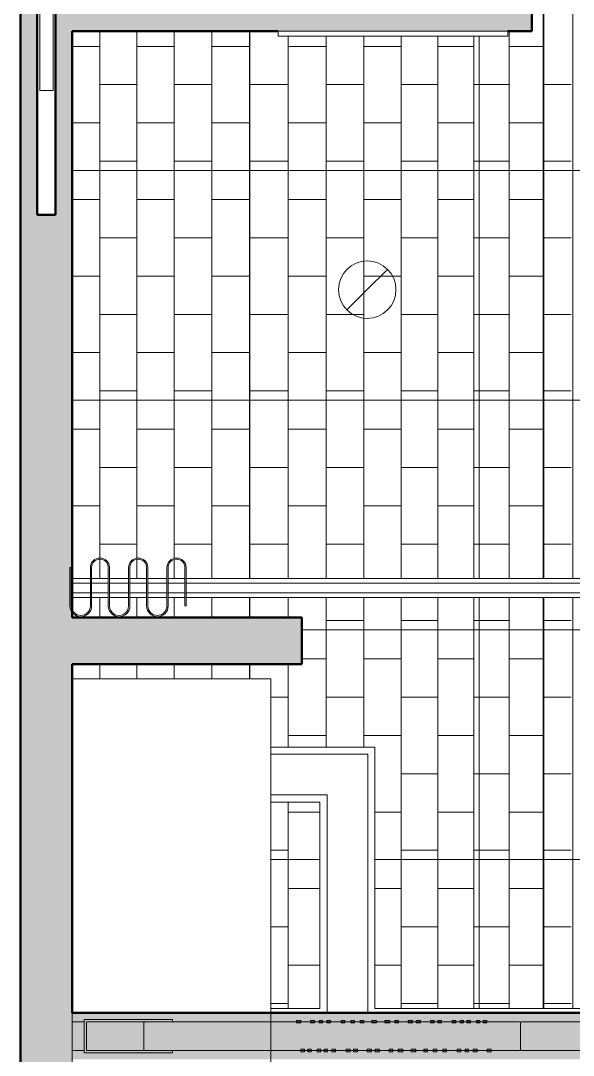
# Model space of a CAD drawing. Header units: inches. Extents: x -956 to 966, y -1111 to 895.
# Drawn here: x -340.5 to -282.8, y 328.2 to 436.3 of the extents above; entities that cross this region are included whole.
import ezdxf

# ---------------------------------------------------------------- set-up
doc = ezdxf.new("R2010")
doc.units = ezdxf.units.IN
doc.header["$MEASUREMENT"] = 0
for name, color, linetype, lineweight in [('A-CLNG', 13, 'Continuous', 13), ('A-CLNG-PATT', 13, 'Continuous', 13), ('A-DOOR', 31, 'Continuous', 13), ('A-DOOR-FRAM', 31, 'Continuous', 20), ('A-GENM', 13, 'Continuous', 13), ('A-WALL-PATT', 111, 'Continuous', 13), ('E-LITE-EQPM', 33, 'Continuous', 9), ('I-WALL', 2, 'Continuous', 13), ('Q-SPCQ', 91, 'Continuous', 13)]:
    doc.layers.add(name, color=color, linetype=linetype, lineweight=lineweight)

# ---------------------------------------------------------------- blocks, each defined once
blk = doc.blocks.new('Single-Pocket - 40_ x 96_-4679922-7TH FLOOR TELECOM OVERHEAD ROUTING PLAN')
at = {"layer": 'A-DOOR', "color": 53, "lineweight": 20}
for p, q in [((-48, -0.69), (-48, 0.69)), ((-48, 0.69), (-8, 0.69)), ((-8, 0.69), (-8, -0.69)), ((-8, -0.69), (-48, -0.69))]:
    blk.add_line(p, q, dxfattribs=at)
at = {"layer": 'A-DOOR-FRAM', "color": 53}
for p, q in [((-20, 2.69), (-20, 0.96)), ((-19.25, 2.69), (-20, 2.69)), ((-19.25, 0.96), (-19.25, 2.69)), ((20.75, 2.69), (20, 2.69)), ((20, 2.69), (20, -2.69)), ((20.75, -2.69), (20.75, 2.69)), ((-20, 0.96), (-19.25, 0.96)), ((-20.04, -0.96), (-20.04, -2.69)), ((-19.25, -0.96), (-20.04, -0.96)), ((-19.25, -2.69), (-19.25, -0.96)), ((-20.04, -2.69), (-19.25, -2.69)), ((20, -2.69), (20.75, -2.69))]:
    blk.add_line(p, q, dxfattribs=at)
blk = doc.blocks.new('FP_1_52-7TH FLOOR TELECOM OVERHEAD ROUTING PLAN')
at = {"layer": 'A-CLNG-PATT', "color": 50}
for p, q in [((-285.89, 378.02), (-285.89, 443.02)), ((-332.21, 380.1), (-332.21, 435.19)), ((-328.36, 380.1), (-328.36, 435.19)), ((-324.45, 380.1), (-324.45, 435.19)), ((-320.5, 378.02), (-320.5, 435.19)), ((-316.53, 378.02), (-316.53, 435.19)), ((-312.55, 378.02), (-312.55, 434.69)), ((-308.58, 378.02), (-308.58, 434.69)), ((-304.64, 411.15), (-304.64, 434.69)), ((-300.74, 378.02), (-300.74, 434.69)), ((-296.9, 378.02), (-296.9, 434.69)), ((-293.13, 378.02), (-293.13, 434.69)), ((-289.46, 378.02), (-289.46, 435.19)), ((-335.1, 433.61), (-332.21, 433.61)), ((-328.36, 433.61), (-324.45, 433.61)), ((-320.5, 433.61), (-316.53, 433.61)), ((-312.55, 433.61), (-308.58, 433.61)), ((-304.64, 433.61), (-300.74, 433.61)), ((-296.9, 433.61), (-293.13, 433.61)), ((-289.46, 433.61), (-285.89, 433.61)), ((-332.21, 429.61), (-328.36, 429.61)), ((-324.45, 429.61), (-320.5, 429.61)), ((-316.53, 429.61), (-312.55, 429.61)), ((-308.58, 429.61), (-304.64, 429.61)), ((-300.74, 429.61), (-296.9, 429.61)), ((-293.13, 429.61), (-289.46, 429.61)), ((-285.89, 429.61), (-285.82, 429.61)), ((-285.82, 429.61), (-282.97, 429.61)), ((-335.1, 425.61), (-332.21, 425.61)), ((-328.36, 425.61), (-324.45, 425.61)), ((-320.5, 425.61), (-316.53, 425.61)), ((-312.55, 425.61), (-308.58, 425.61)), ((-304.64, 425.61), (-300.74, 425.61)), ((-296.9, 425.61), (-293.13, 425.61)), ((-289.46, 425.61), (-285.89, 425.61)), ((-332.21, 421.61), (-328.36, 421.61)), ((-324.45, 421.61), (-320.5, 421.61)), ((-316.53, 421.61), (-312.55, 421.61)), ((-308.58, 421.61), (-304.64, 421.61)), ((-300.74, 421.61), (-296.9, 421.61)), ((-293.13, 421.61), (-289.46, 421.61)), ((-285.89, 421.61), (-285.82, 421.61)), ((-285.82, 421.61), (-282.97, 421.61)), ((-335.1, 417.61), (-332.21, 417.61)), ((-328.36, 417.61), (-324.45, 417.61)), ((-320.5, 417.61), (-316.53, 417.61)), ((-312.55, 417.61), (-308.58, 417.61)), ((-304.6, 417.61), (-300.74, 417.61)), ((-296.9, 417.61), (-293.13, 417.61)), ((-289.46, 417.61), (-285.89, 417.61)), ((-332.21, 413.61), (-328.36, 413.61)), ((-324.45, 413.61), (-320.5, 413.61)), ((-316.53, 413.61), (-312.55, 413.61)), ((-308.58, 413.61), (-304.64, 413.61)), ((-300.74, 413.61), (-296.9, 413.61)), ((-293.13, 413.61), (-289.46, 413.61)), ((-285.89, 413.61), (-285.82, 413.61)), ((-285.82, 413.61), (-282.97, 413.61)), ((-335.1, 409.61), (-332.21, 409.61)), ((-328.36, 409.61), (-324.45, 409.61)), ((-320.5, 409.61), (-316.53, 409.61)), ((-312.55, 409.61), (-308.58, 409.61)), ((-301.65, 409.61), (-300.74, 409.61)), ((-296.9, 409.61), (-293.13, 409.61)), ((-289.46, 409.61), (-285.89, 409.61)), ((-332.21, 405.61), (-328.36, 405.61)), ((-324.45, 405.61), (-320.5, 405.61)), ((-316.53, 405.61), (-312.55, 405.61)), ((-308.58, 405.61), (-305.81, 405.61)), ((-300.74, 405.61), (-296.9, 405.61)), ((-293.13, 405.61), (-289.46, 405.61)), ((-285.89, 405.61), (-285.82, 405.61)), ((-285.82, 405.61), (-282.97, 405.61)), ((-304.64, 378.02), (-304.64, 405.24)), ((-335.1, 401.61), (-332.21, 401.61)), ((-328.36, 401.61), (-324.45, 401.61)), ((-320.5, 401.61), (-316.53, 401.61)), ((-312.55, 401.61), (-308.58, 401.61)), ((-304.64, 401.61), (-300.74, 401.61)), ((-296.9, 401.61), (-293.13, 401.61)), ((-289.46, 401.61), (-285.89, 401.61)), ((-332.21, 397.61), (-328.36, 397.61)), ((-324.45, 397.61), (-320.5, 397.61)), ((-316.53, 397.61), (-312.55, 397.61)), ((-308.58, 397.61), (-304.64, 397.61)), ((-300.74, 397.61), (-296.9, 397.61)), ((-293.13, 397.61), (-289.46, 397.61)), ((-285.89, 397.61), (-285.82, 397.61)), ((-285.82, 397.61), (-282.97, 397.61)), ((-335.1, 393.61), (-332.21, 393.61)), ((-328.36, 393.61), (-324.45, 393.61)), ((-320.5, 393.61), (-316.53, 393.61)), ((-312.55, 393.61), (-309.2, 393.61)), ((-309.19, 393.61), (-308.59, 393.61)), ((-304.64, 393.61), (-300.74, 393.61)), ((-296.9, 393.61), (-293.13, 393.61)), ((-289.46, 393.61), (-285.89, 393.61)), ((-332.21, 389.61), (-328.36, 389.61)), ((-324.45, 389.61), (-320.5, 389.61)), ((-316.53, 389.61), (-312.55, 389.61)), ((-308.58, 389.61), (-304.64, 389.61)), ((-300.74, 389.61), (-296.9, 389.61)), ((-293.13, 389.61), (-289.46, 389.61)), ((-285.89, 389.61), (-285.82, 389.61)), ((-285.82, 389.61), (-282.97, 389.61)), ((-335.1, 385.61), (-332.21, 385.61)), ((-328.36, 385.61), (-324.45, 385.61)), ((-320.5, 385.61), (-316.53, 385.61)), ((-312.55, 385.61), (-308.58, 385.61)), ((-304.64, 385.61), (-300.74, 385.61)), ((-296.9, 385.61), (-293.13, 385.61)), ((-289.46, 385.61), (-285.89, 385.61)), ((-332.21, 381.61), (-328.36, 381.61)), ((-324.45, 381.61), (-320.5, 381.61)), ((-316.53, 381.61), (-312.55, 381.61)), ((-308.58, 381.61), (-304.64, 381.61)), ((-300.74, 381.61), (-296.9, 381.61)), ((-293.13, 381.61), (-289.46, 381.61)), ((-285.89, 381.61), (-285.82, 381.61)), ((-285.82, 381.61), (-282.97, 381.61)), ((-332.21, 378.02), (-332.21, 379.98)), ((-328.36, 378.02), (-328.36, 379.98)), ((-324.45, 378.02), (-324.45, 379.98)), ((-332.21, 373.94), (-332.21, 376.02)), ((-328.36, 373.94), (-328.36, 376.02)), ((-324.45, 373.94), (-324.45, 376.02)), ((-320.5, 373.94), (-320.5, 376.02)), ((-316.53, 373.94), (-316.53, 376.02)), ((-312.55, 373.94), (-312.55, 376.02)), ((-308.58, 360.4), (-308.58, 376.02)), ((-304.64, 360.4), (-304.64, 376.02)), ((-300.74, 333.07), (-300.74, 376.02)), ((-296.9, 333.07), (-296.9, 376.02)), ((-293.13, 333.07), (-293.13, 376.02)), ((-289.46, 333.07), (-289.46, 376.02)), ((-285.89, 333.07), (-285.89, 376.02)), ((-308.58, 373.61), (-304.64, 373.61)), ((-300.74, 373.61), (-296.9, 373.61)), ((-293.13, 373.61), (-289.46, 373.61)), ((-285.89, 373.61), (-285.82, 373.61)), ((-285.82, 373.61), (-282.97, 373.61)), ((-332.21, 367.52), (-332.21, 369.07)), ((-328.36, 367.52), (-328.36, 369.07)), ((-324.45, 367.52), (-324.45, 369.07)), ((-320.5, 367.52), (-320.5, 369.07)), ((-316.53, 367.52), (-316.53, 369.07)), ((-312.55, 360.4), (-312.55, 369.07)), ((-311.1, 369.61), (-308.58, 369.61)), ((-304.64, 369.61), (-300.74, 369.61)), ((-296.9, 369.61), (-293.13, 369.61)), ((-289.46, 369.61), (-285.89, 369.61)), ((-314.35, 365.61), (-312.55, 365.61)), ((-308.58, 365.61), (-304.64, 365.61)), ((-300.74, 365.61), (-296.9, 365.61)), ((-293.13, 365.61), (-289.46, 365.61)), ((-285.89, 365.61), (-285.82, 365.61)), ((-285.82, 365.61), (-282.97, 365.61)), ((-312.55, 361.61), (-308.58, 361.61)), ((-304.64, 361.61), (-300.74, 361.61)), ((-296.9, 361.61), (-293.13, 361.61)), ((-289.46, 361.61), (-285.89, 361.61)), ((-300.74, 357.61), (-296.9, 357.61)), ((-293.13, 357.61), (-289.46, 357.61)), ((-285.89, 357.61), (-285.82, 357.61)), ((-285.82, 357.61), (-282.97, 357.61)), ((-312.55, 333.07), (-312.55, 354.65)), ((-312.55, 353.61), (-309.23, 353.61)), ((-303.48, 353.61), (-300.74, 353.61)), ((-296.9, 353.61), (-293.13, 353.61)), ((-289.46, 353.61), (-285.89, 353.61)), ((-314.35, 349.61), (-312.55, 349.61)), ((-300.74, 349.61), (-296.9, 349.61)), ((-293.13, 349.61), (-289.46, 349.61)), ((-285.89, 349.61), (-285.82, 349.61)), ((-285.82, 349.61), (-282.97, 349.61)), ((-312.55, 345.61), (-309.23, 345.61)), ((-303.48, 345.61), (-300.74, 345.61)), ((-296.9, 345.61), (-293.13, 345.61)), ((-289.46, 345.61), (-285.89, 345.61)), ((-314.35, 341.61), (-312.55, 341.61)), ((-300.74, 341.61), (-296.9, 341.61)), ((-293.13, 341.61), (-289.46, 341.61)), ((-285.89, 341.61), (-285.82, 341.61)), ((-285.82, 341.61), (-282.97, 341.61)), ((-312.55, 337.61), (-309.23, 337.61)), ((-303.48, 337.61), (-300.74, 337.61)), ((-296.9, 337.61), (-293.13, 337.61)), ((-289.46, 337.61), (-285.89, 337.61)), ((-314.35, 333.61), (-312.55, 333.61)), ((-300.74, 333.61), (-296.9, 333.61)), ((-293.13, 333.61), (-289.46, 333.61)), ((-285.89, 333.61), (-285.82, 333.61)), ((-285.82, 333.61), (-282.97, 333.61))]:
    blk.add_line(p, q, dxfattribs=at)
at = {"layer": 'A-CLNG-PATT', "color": 253}
for p, q in [((-304.64, 405.24), (-304.64, 411.15)), ((-304.64, 409.61), (-301.65, 409.61)), ((-305.81, 405.61), (-304.64, 405.61))]:
    blk.add_line(p, q, dxfattribs=at)
blk = doc.blocks.new('7th Floor Vault2 - 7th Floor Vault-3164437-7TH FLOOR TELECOM OVERHEAD ROUTING PLAN')
at = {"layer": 'A-CLNG', "color": 10, "lineweight": 9}
for p, q in [((-285.82, 443.02), (-285.82, 378.02)), ((-285.82, 443.02), (-285.82, 378.02)), ((-282.82, 443.02), (-282.82, 378.02)), ((-285.82, 376.02), (-285.82, 333.07)), ((-285.82, 376.02), (-285.82, 333.07)), ((-282.82, 376.02), (-282.82, 333.07))]:
    blk.add_line(p, q, dxfattribs=at)
at = {"layer": 'A-CLNG', "color": 9, "lineweight": 9}
blk.add_blockref('FP_1_52-7TH FLOOR TELECOM OVERHEAD ROUTING PLAN', (0, 0), dxfattribs=at)
blk = doc.blocks.new('Single Panel Right Angle _14_-20__ _4267-6096_ - 3_ _931_-4952213-7TH FLOOR TELECOM OVERHEAD ROUTING PLAN')
at = {"layer": 'A-GENM', "lineweight": 9}
for p, q in [((184.65, -37.33), (184.65, 13)), ((205.4, 13), (205.4, -37.33)), ((161.61, 1.62), (162.06, 1.62)), ((161.61, 1.37), (161.61, 1.62)), ((162.06, 1.37), (161.61, 1.37)), ((162.06, 1.62), (162.06, 1.37)), ((163.09, 1.62), (163.49, 1.62)), ((163.09, 1.37), (163.09, 1.62)), ((163.49, 1.37), (163.09, 1.37)), ((163.49, 1.62), (163.49, 1.37)), ((163.98, 1.62), (164.35, 1.62)), ((163.98, 1.37), (163.98, 1.62)), ((164.35, 1.37), (163.98, 1.37)), ((164.35, 1.62), (164.35, 1.37)), ((164.78, 1.62), (165.18, 1.62)), ((164.78, 1.37), (164.78, 1.62)), ((165.18, 1.37), (164.78, 1.37)), ((165.18, 1.62), (165.18, 1.37)), ((166.28, 1.62), (166.67, 1.62)), ((166.28, 1.37), (166.28, 1.62)), ((166.67, 1.37), (166.28, 1.37)), ((166.67, 1.62), (166.67, 1.37)), ((167.3, 1.62), (167.67, 1.62)), ((167.3, 1.37), (167.3, 1.62)), ((167.67, 1.37), (167.3, 1.37)), ((167.67, 1.62), (167.67, 1.37)), ((168.26, 1.62), (168.65, 1.62)), ((168.26, 1.37), (168.26, 1.62)), ((168.65, 1.37), (168.26, 1.37)), ((168.65, 1.62), (168.65, 1.37)), ((169.49, 1.62), (169.98, 1.62)), ((169.49, 1.37), (169.49, 1.62)), ((169.98, 1.37), (169.49, 1.37)), ((169.98, 1.62), (169.98, 1.37)), ((170.85, 1.62), (171.35, 1.62)), ((170.85, 1.37), (170.85, 1.62)), ((171.35, 1.37), (170.85, 1.37)), ((171.35, 1.62), (171.35, 1.37)), ((171.88, 1.62), (172.27, 1.62)), ((171.88, 1.37), (171.88, 1.62)), ((172.27, 1.37), (171.88, 1.37)), ((172.27, 1.62), (172.27, 1.37)), ((173.29, 1.62), (173.74, 1.62)), ((173.29, 1.37), (173.29, 1.62)), ((173.74, 1.37), (173.29, 1.37)), ((173.74, 1.62), (173.74, 1.37)), ((174.12, 1.62), (174.57, 1.62)), ((174.12, 1.37), (174.12, 1.62)), ((174.57, 1.37), (174.12, 1.37)), ((174.57, 1.62), (174.57, 1.37)), ((175.6, 1.62), (176, 1.62)), ((175.6, 1.37), (175.6, 1.62)), ((176, 1.37), (175.6, 1.37)), ((176, 1.62), (176, 1.37)), ((176.37, 1.62), (176.76, 1.62)), ((176.37, 1.37), (176.37, 1.62)), ((176.76, 1.37), (176.37, 1.37)), ((176.76, 1.62), (176.76, 1.37)), ((177.87, 1.62), (178.26, 1.62)), ((177.87, 1.37), (177.87, 1.62)), ((178.26, 1.37), (177.87, 1.37)), ((178.26, 1.62), (178.26, 1.37)), ((178.73, 1.62), (179.06, 1.62)), ((178.73, 1.37), (178.73, 1.62)), ((179.06, 1.37), (178.73, 1.37)), ((179.06, 1.62), (179.06, 1.37)), ((179.4, 1.62), (179.81, 1.62)), ((179.4, 1.37), (179.4, 1.62)), ((179.81, 1.37), (179.4, 1.37)), ((179.81, 1.62), (179.81, 1.37)), ((180.41, 1.62), (180.78, 1.62)), ((180.41, 1.37), (180.41, 1.62)), ((180.78, 1.37), (180.41, 1.37)), ((180.78, 1.62), (180.78, 1.37)), ((181.12, 1.62), (181.49, 1.62)), ((181.12, 1.37), (181.12, 1.62)), ((181.49, 1.37), (181.12, 1.37)), ((181.49, 1.62), (181.49, 1.37)), ((162.08, -1.63), (162.08, -1.38)), ((162.08, -1.38), (162.46, -1.38)), ((162.46, -1.63), (162.08, -1.63)), ((162.46, -1.38), (162.46, -1.63)), ((162.8, -1.63), (162.8, -1.38)), ((162.8, -1.38), (163.17, -1.38)), ((163.17, -1.63), (162.8, -1.63)), ((163.17, -1.38), (163.17, -1.63)), ((163.77, -1.63), (163.77, -1.38)), ((163.77, -1.38), (164.18, -1.38)), ((164.18, -1.63), (163.77, -1.63)), ((164.18, -1.38), (164.18, -1.63)), ((164.52, -1.63), (164.52, -1.38)), ((164.52, -1.38), (164.85, -1.38)), ((164.85, -1.63), (164.52, -1.63)), ((164.85, -1.38), (164.85, -1.63)), ((165.32, -1.63), (165.32, -1.38)), ((165.32, -1.38), (165.71, -1.38)), ((165.71, -1.63), (165.32, -1.63)), ((165.71, -1.38), (165.71, -1.63)), ((166.81, -1.63), (166.81, -1.38)), ((166.81, -1.38), (167.21, -1.38)), ((167.21, -1.63), (166.81, -1.63)), ((167.21, -1.38), (167.21, -1.63)), ((167.58, -1.63), (167.58, -1.38)), ((167.58, -1.38), (167.98, -1.38)), ((167.98, -1.63), (167.58, -1.63)), ((167.98, -1.38), (167.98, -1.63)), ((169.01, -1.63), (169.01, -1.38)), ((169.01, -1.38), (169.46, -1.38)), ((169.46, -1.63), (169.01, -1.63)), ((169.46, -1.38), (169.46, -1.63)), ((169.84, -1.63), (169.84, -1.38)), ((169.84, -1.38), (170.28, -1.38)), ((170.28, -1.63), (169.84, -1.63)), ((170.28, -1.38), (170.28, -1.63)), ((171.31, -1.63), (171.31, -1.38)), ((171.31, -1.38), (171.69, -1.38)), ((171.69, -1.63), (171.31, -1.63)), ((171.69, -1.38), (171.69, -1.63)), ((172.22, -1.63), (172.22, -1.38)), ((172.22, -1.38), (172.72, -1.38)), ((172.72, -1.63), (172.22, -1.63)), ((172.72, -1.38), (172.72, -1.63)), ((173.59, -1.63), (173.59, -1.38)), ((173.59, -1.38), (174.09, -1.38)), ((174.09, -1.63), (173.59, -1.63)), ((174.09, -1.38), (174.09, -1.63)), ((174.93, -1.63), (174.93, -1.38)), ((174.93, -1.38), (175.32, -1.38)), ((175.32, -1.63), (174.93, -1.63)), ((175.32, -1.38), (175.32, -1.63)), ((175.9, -1.63), (175.9, -1.38)), ((175.9, -1.38), (176.28, -1.38)), ((176.28, -1.63), (175.9, -1.63)), ((176.28, -1.38), (176.28, -1.63)), ((176.9, -1.63), (176.9, -1.38)), ((176.9, -1.38), (177.3, -1.38)), ((177.3, -1.63), (176.9, -1.63)), ((177.3, -1.38), (177.3, -1.63)), ((178.4, -1.63), (178.4, -1.38)), ((178.4, -1.38), (178.8, -1.38)), ((178.8, -1.63), (178.4, -1.63)), ((178.8, -1.38), (178.8, -1.63)), ((179.23, -1.63), (179.23, -1.38)), ((179.23, -1.38), (179.6, -1.38)), ((179.6, -1.63), (179.23, -1.63)), ((179.6, -1.38), (179.6, -1.63)), ((180.09, -1.63), (180.09, -1.38)), ((180.09, -1.38), (180.49, -1.38)), ((180.49, -1.63), (180.09, -1.63)), ((180.49, -1.38), (180.49, -1.63)), ((181.51, -1.63), (181.51, -1.38)), ((181.51, -1.38), (181.97, -1.38)), ((181.97, -1.63), (181.51, -1.63)), ((181.97, -1.38), (181.97, -1.63)), ((205.4, -37.33), (184.65, -37.33))]:
    blk.add_line(p, q, dxfattribs=at)
at = {"layer": 'A-GENM', "color": 53, "lineweight": 20}
for p, q in [((119.33, 1.5), (158.47, 1.5)), ((158.57, -1.41), (158.57, 1.41)), ((158.57, 1.41), (158.57, -1.41)), ((158.66, 1.5), (197.8, 1.5)), ((194.9, 1.5), (194.9, 1.75)), ((194.9, 1.75), (204.15, 1.75)), ((203.9, 1.5), (194.9, 1.5)), ((197.9, 1.41), (197.9, -1.41)), ((203.9, -1.5), (203.9, 1.5)), ((204.15, 1.75), (204.15, -1.75)), ((204.15, 1.5), (205.4, 1.5)), ((204.15, -1.5), (204.15, 1.5)), ((205.4, 1.5), (205.4, -1.5)), ((158.47, -1.5), (119.33, -1.5)), ((197.8, -1.5), (158.66, -1.5)), ((194.9, -1.5), (203.9, -1.5)), ((194.9, -1.75), (194.9, -1.5)), ((204.15, -1.75), (194.9, -1.75)), ((205.4, -1.5), (204.15, -1.5))]:
    blk.add_line(p, q, dxfattribs=at)
at = {"layer": 'A-GENM', "color": 9, "lineweight": 9}
for p, q in [((173.77, -2.88), (0, -2.88)), ((173.77, -30.2), (173.77, -2.88)), ((174.52, -29.45), (174.52, -2.44)), ((178.77, -2.44), (178.77, -25.2)), ((184.65, -2.88), (179.52, -2.88)), ((179.52, -2.88), (179.52, -24.45)), ((179.52, -24.45), (184.65, -24.45)), ((178.77, -25.2), (184.65, -25.2)), ((184.65, -30.2), (173.77, -30.2)), ((184.65, -29.45), (174.52, -29.45))]:
    blk.add_line(p, q, dxfattribs=at)
at = {"layer": 'A-GENM', "color": 53, "lineweight": 20}
for centre, start, end in [((158.47, 1.41), 360, 90), ((158.66, 1.41), 90, 180), ((197.8, 1.41), 360, 90), ((158.47, -1.41), 270, 0), ((158.66, -1.41), 180, 270), ((197.8, -1.41), 270, 0)]:
    blk.add_arc(centre, 0.0919, start, end, dxfattribs=at)
blk = doc.blocks.new('Mirror with Frame - 24_x96_-3509949-7TH FLOOR TELECOM OVERHEAD ROUTING PLAN')
at = {"layer": 'Q-SPCQ', "color": 9, "lineweight": 9}
for p, q in [((-11.04, 2.94), (-11.04, 2.44)), ((12.96, 2.44), (12.96, 2.94))]:
    blk.add_line(p, q, dxfattribs=at)
at = {"layer": 'Q-SPCQ', "lineweight": 9}
for p, q in [((12.96, 2.94), (-11.04, 2.94)), ((-11.04, 2.44), (-11.04, 2.94)), ((-11.04, 2.44), (12.96, 2.44)), ((12.96, 2.44), (12.96, 2.94))]:
    blk.add_line(p, q, dxfattribs=at)
blk = doc.blocks.new('Cubicle_Curtain_with_bend_14534 - CUBICLETRACK-4954441-7TH FLOOR TELECOM OVERHEAD ROUTING PLAN')
at = {"layer": 'A-GENM', "color": 53, "lineweight": 20}
for p, q in [((-11.93, -2.13), (-11.93, 1.87)), ((-11.93, 1.87), (-11.8, 1.87)), ((-11.8, 1.87), (-11.8, -2.13)), ((-10.05, -2.13), (-10.05, 1.87)), ((-9.93, 1.87), (-9.93, -2.13)), ((-7.93, -2.13), (-7.93, 1.87)), ((-7.8, 1.87), (-7.8, -2.13)), ((-6.05, -2.13), (-6.05, 1.87)), ((-5.93, 1.87), (-5.93, -2.13)), ((-3.93, -2.13), (-3.93, 1.87)), ((-3.8, 1.87), (-3.8, -2.13)), ((-2.05, -2.13), (-2.05, 1.87)), ((-1.93, 1.87), (-1.93, -2.13)), ((0.07, -2.13), (0.07, 1.87)), ((0.2, 1.87), (0.2, -2.13)), ((0.2, -2.13), (0.07, -2.13))]:
    blk.add_line(p, q, dxfattribs=at)
at = {"layer": 'A-GENM', "color": 9, "lineweight": 9}
for p, q in [((-11.93, 1), (-70, 1)), ((-70, 0.5), (-11.93, 0.5)), ((-10.05, 1), (-11.8, 1)), ((-11.8, 0.5), (-10.05, 0.5)), ((-7.93, 1), (-9.93, 1)), ((-9.93, 0.5), (-7.93, 0.5)), ((-6.05, 1), (-7.8, 1)), ((-7.8, 0.5), (-6.05, 0.5)), ((-3.93, 1), (-5.93, 1)), ((-5.93, 0.5), (-3.93, 0.5)), ((-2.05, 1), (-3.8, 1)), ((-3.8, 0.5), (-2.05, 0.5)), ((-0.03, 1), (-1.93, 1)), ((-1.93, 0.5), (-0.03, 0.5)), ((-11.93, -0.5), (-70, -0.5)), ((-70, -1), (-11.93, -1)), ((-10.05, -0.5), (-11.8, -0.5)), ((-11.8, -1), (-10.05, -1)), ((-7.93, -0.5), (-9.93, -0.5)), ((-9.93, -1), (-7.93, -1)), ((-6.05, -0.5), (-7.8, -0.5)), ((-7.8, -1), (-6.05, -1)), ((-3.93, -0.5), (-5.93, -0.5)), ((-5.93, -1), (-3.93, -1)), ((-2.05, -0.5), (-3.8, -0.5)), ((-3.8, -1), (-2.05, -1)), ((-0.03, -0.5), (-1.93, -0.5)), ((-1.93, -1), (-0.03, -1)), ((-83, -12), (-83, -55)), ((-82.5, -55), (-82.5, -12)), ((-81.5, -12), (-81.5, -55)), ((-81, -55), (-81, -12)), ((-34, -66), (-70, -66)), ((-34, -66.5), (-70, -66.5)), ((-34, -66.5), (-34, -66)), ((-34, -67.5), (-34, -66.5)), ((-34, -67.5), (-70, -67.5)), ((-34, -68), (-70, -68)), ((-34, -68), (-34, -67.5))]:
    blk.add_line(p, q, dxfattribs=at)
at = {"layer": 'A-GENM', "color": 53, "lineweight": 20}
for centre, radius, start, end in [((-8.93, 1.87), 1.13, 0, 180), ((-8.93, 1.87), 1, 0, 180), ((-4.93, 1.87), 1.13, 0, 180), ((-4.93, 1.87), 1, 360, 180), ((-0.93, 1.87), 1.13, 0, 180), ((-0.93, 1.87), 1, 0, 180), ((-10.93, -2.13), 1, 180, 0), ((-10.93, -2.13), 0.875, 180, 360), ((-6.93, -2.13), 1, 180, 0), ((-6.93, -2.13), 0.875, 180, 360), ((-2.93, -2.13), 1, 180, 0), ((-2.93, -2.13), 0.875, 180, 360)]:
    blk.add_arc(centre, radius, start, end, dxfattribs=at)
at = {"layer": 'A-GENM', "color": 9, "lineweight": 9}
for centre, radius, start, end in [((-70, -12), 12.5, 90, 180), ((-70, -12), 13, 90, 136.6708), ((-70, -12), 11.5, 90, 180), ((-70, -12), 11, 90, 180), ((-70, -12), 13, 138.9338, 180), ((-70, -55), 13, 180, 270), ((-70, -55), 12.5, 180, 270), ((-70, -55), 11.5, 180, 270), ((-70, -55), 11, 180, 270)]:
    blk.add_arc(centre, radius, start, end, dxfattribs=at)
blk = doc.blocks.new('Lighting - Recessed Can - 6_ Incandescent - 120V-4993299-7TH FLOOR TELECOM OVERHEAD ROUTING PLAN')
at = {"layer": 'E-LITE-EQPM', "color": 9}
for q in [(2.12, 2.12), (-2.12, -2.12)]:
    blk.add_line((0, 0), q, dxfattribs=at)
for start, end in [(360, 180), (180, 360)]:
    blk.add_arc((0, 0), 3, start, end, dxfattribs=at)

msp = doc.modelspace()

# ---------------------------------------------------------------- hatches: boundary and pattern name
at = {"layer": 'A-CLNG-PATT'}
h = msp.add_hatch(dxfattribs=at)
h.set_pattern_fill('FP1_19', color=253, style=0, pattern_type=2)
h.set_pattern_definition([(0, (19.4, 708.63), (0, -24), []), (270, (19.4, 708.63), (-24, -1e-15), [])])
h.paths.add_polyline_path([(-314.35, 333.07), (-309.23, 333.07), (-309.23, 354.65), (-314.35, 354.65), (-314.35, 338.19)], flags=0)
h.paths.add_polyline_path([(-279.49, 333.07), (-129.71, 333.07), (-129.71, 532.01), (-335.1, 532.01), (-335.1, 440.07), (-287.1, 440.07), (-287.1, 435.19), (-289.6, 435.19), (-289.6, 434.69), (-313.6, 434.69), (-313.6, 435.19), (-335.1, 435.19), (-335.1, 378.02), (-333.2, 378.02), (-333.2, 379.15), (-333.01, 379.74), (-332.48, 380.1), (-331.9, 380.1), (-331.4, 379.74), (-331.2, 379.15), (-331.2, 378.02), (-329.2, 378.02), (-329.2, 379.15), (-329.01, 379.74), (-328.48, 380.1), (-327.9, 380.1), (-327.4, 379.74), (-327.2, 379.15), (-327.2, 378.02), (-325.2, 378.02), (-325.2, 379.15), (-325.01, 379.74), (-324.48, 380.1), (-323.9, 380.1), (-323.4, 379.74), (-323.2, 379.15), (-323.2, 378.02), (-265.13, 378.02), (-262.89, 378.27), (-260.73, 378.96), (-258.88, 379.99), (-257.35, 381.25), (-255.99, 382.91), (-254.97, 384.81), (-254.34, 386.92), (-254.13, 389.02), (-254.13, 432.02), (-254.37, 434.27), (-255.07, 436.43), (-256.12, 438.29), (-257.35, 439.8), (-259.02, 441.17), (-260.92, 442.19), (-262.99, 442.81), (-265.13, 443.02), (-301.13, 443.02), (-301.13, 445.02), (-265.13, 445.02), (-262.6, 444.77), (-260.16, 444.03), (-257.91, 442.83), (-255.94, 441.22), (-254.25, 439.11), (-253.06, 436.81), (-252.37, 434.46), (-252.13, 432.02), (-252.13, 389.02), (-252.38, 386.49), (-253.12, 384.05), (-254.32, 381.8), (-255.37, 380.52), (-246.69, 380.52), (-250.87, 373.29), (-250.7, 373.28), (-249.79, 373.11), (-249.63, 373.07), (-249.07, 372.86), (-231.42, 372.86), (-231.37, 372.9), (-230.99, 373.07), (-230.5, 373.2), (-229.77, 373.31), (-233.93, 380.52), (-224.69, 380.52), (-228.87, 373.29), (-228.7, 373.28), (-228.12, 373.2), (-227.63, 373.07), (-227.07, 372.86), (-204.42, 372.86), (-204.37, 372.9), (-203.99, 373.07), (-203.5, 373.2), (-202.77, 373.31), (-206.93, 380.52), (-197.69, 380.52), (-201.87, 373.29), (-201.7, 373.28), (-201.12, 373.2), (-200.63, 373.07), (-200.07, 372.86), (-180.42, 372.86), (-180.37, 372.9), (-179.99, 373.07), (-179.5, 373.2), (-178.77, 373.31), (-182.93, 380.52), (-173.69, 380.52), (-177.87, 373.29), (-177.7, 373.28), (-177.12, 373.2), (-176.63, 373.07), (-176.07, 372.86), (-166.25, 372.85), (-166.25, 372.4), (-175.93, 372.4), (-175.96, 372.22), (-176.02, 372.08), (-176.25, 371.88), (-176.64, 371.71), (-177.12, 371.59), (-177.7, 371.5), (-178.61, 371.49), (-179.04, 371.52), (-179.5, 371.59), (-180.17, 371.79), (-180.49, 371.98), (-180.61, 372.09), (-180.73, 372.4), (-199.93, 372.4), (-199.96, 372.22), (-200.02, 372.08), (-200.25, 371.88), (-200.64, 371.71), (-201.12, 371.59), (-201.7, 371.5), (-202.61, 371.49), (-203.04, 371.52), (-203.5, 371.59), (-204.17, 371.79), (-204.49, 371.98), (-204.61, 372.09), (-204.73, 372.4), (-226.93, 372.4), (-226.96, 372.22), (-227.02, 372.08), (-227.25, 371.88), (-227.64, 371.71), (-228.12, 371.59), (-228.7, 371.5), (-229.61, 371.49), (-230.04, 371.52), (-230.5, 371.59), (-231.17, 371.79), (-231.49, 371.98), (-231.61, 372.09), (-231.73, 372.4), (-248.93, 372.4), (-248.96, 372.22), (-249.02, 372.08), (-249.25, 371.88), (-249.79, 371.67), (-250.12, 371.59), (-250.7, 371.5), (-251.61, 371.49), (-252.04, 371.52), (-252.5, 371.59), (-253.17, 371.79), (-253.49, 371.98), (-253.61, 372.09), (-253.73, 372.4), (-262.25, 372.41), (-262.25, 372.86), (-253.42, 372.86), (-253.37, 372.9), (-252.99, 373.07), (-252.5, 373.2), (-251.77, 373.31), (-255.7, 380.12), (-255.94, 379.83), (-258.05, 378.14), (-260.35, 376.96), (-262.69, 376.26), (-265.13, 376.02), (-323.2, 376.02), (-323.2, 375.15), (-323.33, 375.15), (-323.33, 376.02), (-325.08, 376.02), (-325.08, 375.15), (-325.29, 374.49), (-325.9, 374.08), (-326.55, 374.08), (-327.11, 374.49), (-327.33, 375.15), (-327.33, 376.02), (-329.08, 376.02), (-329.08, 375.15), (-329.29, 374.49), (-329.9, 374.08), (-330.55, 374.08), (-331.11, 374.49), (-331.33, 375.15), (-331.33, 376.02), (-333.08, 376.02), (-333.08, 375.15), (-333.29, 374.49), (-333.9, 374.08), (-334.55, 374.08), (-335.1, 374.48), (-335.1, 373.94), (-311.1, 373.94), (-311.1, 369.07), (-335.1, 369.07), (-335.1, 367.52), (-314.35, 367.52), (-314.35, 360.4), (-303.48, 360.4), (-303.48, 333.07), (-294.34, 333.07)], flags=0)
h.paths.add_polyline_path([(-264.64, 372.73), (-264.64, 372.73), (-262.25, 372.73)], flags=0)
h.paths.add_polyline_path([(-329.9, 374.2), (-329.4, 374.56), (-329.2, 375.15), (-329.2, 376.02), (-331.2, 376.02), (-331.2, 375.15), (-331.01, 374.56), (-330.51, 374.2)], flags=0)
h.paths.add_polyline_path([(-334.51, 374.2), (-333.86, 374.23), (-333.4, 374.56), (-333.2, 375.15), (-333.2, 376.02), (-335.1, 376.02), (-335.1, 374.83), (-335.01, 374.56), (-334.55, 374.23)], flags=0)
h.paths.add_polyline_path([(-326.51, 374.2), (-325.86, 374.23), (-325.4, 374.56), (-325.2, 375.15), (-325.2, 376.02), (-327.2, 376.02), (-327.2, 375.15), (-327.01, 374.56), (-326.55, 374.23)], flags=0)
h.paths.add_polyline_path([(-325.08, 378.02), (-323.33, 378.02), (-323.33, 379.15), (-323.5, 379.66), (-323.93, 379.98), (-324.51, 379.95), (-324.91, 379.66), (-325.08, 379.15)], flags=0)
h.paths.add_polyline_path([(-327.5, 378.02), (-327.33, 378.02), (-327.33, 379.15), (-327.5, 379.66), (-327.93, 379.98), (-328.51, 379.95), (-328.91, 379.66), (-329.08, 379.15), (-329.08, 378.02), (-328.91, 378.02)], flags=0)
h.paths.add_polyline_path([(-331.5, 378.02), (-331.33, 378.02), (-331.33, 379.15), (-331.5, 379.66), (-331.93, 379.98), (-332.51, 379.95), (-332.91, 379.66), (-333.08, 379.15), (-333.08, 378.02), (-332.91, 378.02)], flags=0)
h.paths.add_polyline_path([(-280.69, 384.63), (-280.82, 384.63), (-280.82, 390.04), (-280.89, 389.8), (-281.05, 389.42), (-281.25, 389.18), (-281.46, 389.1), (-281.77, 389.14), (-281.88, 389.18), (-282.07, 389.42), (-282.27, 389.91), (-282.37, 390.29), (-282.46, 391.1), (-282.47, 391.78), (-282.45, 392.09), (-282.37, 392.66), (-282.16, 393.33), (-282.04, 393.58), (-281.87, 393.77), (-281.67, 393.85), (-281.44, 393.84), (-281.25, 393.77), (-281.05, 393.53), (-280.82, 392.91), (-280.82, 402.57), (-281.07, 402.59), (-281.21, 402.65), (-281.41, 402.89), (-281.58, 403.27), (-281.71, 403.76), (-281.79, 404.33), (-281.8, 405.25), (-281.77, 405.67), (-281.71, 406.13), (-281.5, 406.8), (-281.31, 407.12), (-281.2, 407.24), (-281, 407.32), (-280.82, 407.32), (-280.82, 414.57), (-281.07, 414.59), (-281.21, 414.65), (-281.41, 414.89), (-281.58, 415.27), (-281.71, 415.76), (-281.79, 416.33), (-281.8, 417.25), (-281.77, 417.67), (-281.71, 418.13), (-281.5, 418.8), (-281.31, 419.12), (-281.2, 419.24), (-281, 419.32), (-280.82, 419.32), (-280.82, 426.6), (-281.07, 426.63), (-281.21, 426.68), (-281.41, 426.92), (-281.58, 427.31), (-281.71, 427.79), (-281.79, 428.36), (-281.8, 429.28), (-281.77, 429.7), (-281.71, 430.16), (-281.5, 430.83), (-281.31, 431.15), (-281.2, 431.27), (-281, 431.35), (-280.82, 431.35), (-280.81, 432.63), (-280.37, 432.63), (-280.37, 430.98), (-280.22, 430.65), (-280.09, 430.16), (-279.98, 429.43), (-272.77, 433.59), (-272.77, 424.36), (-280, 428.53), (-280.01, 428.36), (-280.09, 427.79), (-280.22, 427.3), (-280.37, 426.92), (-280.37, 418.95), (-280.22, 418.62), (-280.09, 418.13), (-279.98, 417.4), (-272.77, 421.56), (-272.77, 412.32), (-280, 416.5), (-280.01, 416.33), (-280.09, 415.76), (-280.22, 415.26), (-280.37, 414.89), (-280.37, 406.95), (-280.22, 406.62), (-280.09, 406.13), (-279.98, 405.4), (-272.77, 409.56), (-272.77, 400.32), (-280, 404.5), (-280.01, 404.33), (-280.09, 403.76), (-280.22, 403.26), (-280.37, 402.89), (-280.37, 392.09), (-273.44, 396.09), (-273.44, 386.86), (-280.37, 390.86), (-280.38, 384.63), (-280.69, 384.63)], flags=0)
h.paths.add_polyline_path([(-160.63, 384.63), (-160.77, 384.63), (-160.77, 387.85), (-160.9, 388.15), (-161.03, 388.64), (-161.14, 389.37), (-168.35, 385.21), (-168.35, 394.45), (-161.12, 390.27), (-161.11, 390.44), (-161.01, 391.1), (-160.9, 391.51), (-160.77, 391.89), (-160.77, 411.85), (-160.9, 412.15), (-161.03, 412.64), (-161.14, 413.37), (-168.35, 409.21), (-168.35, 418.45), (-161.12, 414.27), (-161.11, 414.44), (-161.03, 415.02), (-160.9, 415.51), (-160.77, 415.89), (-160.77, 435.85), (-160.9, 436.15), (-161.03, 436.64), (-161.14, 437.37), (-168.35, 433.21), (-168.35, 442.45), (-161.12, 438.27), (-161.11, 438.44), (-161.03, 439.02), (-160.9, 439.51), (-160.77, 439.89), (-160.77, 459.85), (-160.97, 460.41), (-161.03, 460.64), (-161.14, 461.37), (-168.35, 457.21), (-168.35, 466.45), (-161.12, 462.27), (-161.11, 462.44), (-161.03, 463.02), (-160.9, 463.51), (-160.77, 463.89), (-160.76, 480.63), (-160.31, 480.63), (-160.31, 464.2), (-160.05, 464.18), (-159.91, 464.12), (-159.71, 463.89), (-159.54, 463.5), (-159.42, 463.02), (-159.34, 462.44), (-159.32, 461.53), (-159.35, 461.1), (-159.48, 460.41), (-159.62, 459.97), (-159.81, 459.65), (-159.92, 459.53), (-160.12, 459.45), (-160.31, 459.45), (-160.31, 440.2), (-160.05, 440.18), (-159.91, 440.12), (-159.71, 439.89), (-159.54, 439.5), (-159.42, 439.02), (-159.34, 438.44), (-159.32, 437.53), (-159.35, 437.1), (-159.42, 436.64), (-159.62, 435.97), (-159.81, 435.65), (-159.92, 435.53), (-160.12, 435.45), (-160.31, 435.45), (-160.31, 416.2), (-160.05, 416.18), (-159.91, 416.12), (-159.71, 415.89), (-159.54, 415.5), (-159.42, 415.02), (-159.34, 414.44), (-159.32, 413.53), (-159.35, 413.1), (-159.42, 412.64), (-159.62, 411.97), (-159.81, 411.65), (-159.92, 411.53), (-160.12, 411.45), (-160.31, 411.45), (-160.31, 392.2), (-160.05, 392.18), (-159.91, 392.12), (-159.71, 391.89), (-159.55, 391.51), (-159.42, 391.02), (-159.34, 390.44), (-159.32, 389.53), (-159.35, 389.1), (-159.42, 388.64), (-159.62, 387.97), (-159.81, 387.65), (-159.92, 387.53), (-160.12, 387.45), (-160.31, 387.45), (-160.35, 384.63), (-160.63, 384.63)], flags=0)
h.paths.add_polyline_path([(-304.28, 405.19), (-305.06, 405.3), (-305.78, 405.6), (-306.41, 406.07), (-306.88, 406.69), (-307.18, 407.42), (-307.28, 408.19), (-307.18, 408.97), (-306.88, 409.69), (-306.41, 410.31), (-305.78, 410.79), (-305.06, 411.09), (-304.28, 411.19), (-303.51, 411.09), (-302.78, 410.79), (-302.16, 410.31), (-301.69, 409.69), (-301.39, 408.97), (-301.28, 408.19), (-301.39, 407.42), (-301.69, 406.69), (-302.16, 406.07), (-302.78, 405.6), (-303.51, 405.3)], flags=0)
h.paths.add_polyline_path([(-257.22, 484.37), (-253.04, 491.61), (-253.22, 491.61), (-253.79, 491.69), (-254.28, 491.82), (-254.66, 491.99), (-254.9, 492.19), (-254.98, 492.36), (-262.25, 492.37), (-262.25, 492.82), (-254.89, 492.82), (-254.66, 493.01), (-254.27, 493.18), (-253.79, 493.31), (-253.22, 493.39), (-252.3, 493.4), (-251.87, 493.37), (-251.41, 493.31), (-250.75, 493.1), (-250.54, 493.01), (-250.31, 492.82), (-230.89, 492.82), (-230.66, 493.01), (-230.27, 493.18), (-229.79, 493.31), (-229.22, 493.39), (-228.3, 493.4), (-227.87, 493.37), (-227.41, 493.31), (-226.75, 493.1), (-226.54, 493.01), (-226.31, 492.82), (-203.89, 492.82), (-203.66, 493.01), (-203.27, 493.18), (-202.79, 493.31), (-202.22, 493.39), (-201.3, 493.4), (-200.87, 493.37), (-200.41, 493.31), (-199.75, 493.1), (-199.54, 493.01), (-199.31, 492.82), (-181.89, 492.82), (-181.66, 493.01), (-181.27, 493.18), (-180.79, 493.31), (-180.22, 493.39), (-179.3, 493.4), (-178.87, 493.37), (-178.41, 493.31), (-177.75, 493.1), (-177.54, 493.01), (-177.31, 492.82), (-166.25, 492.81), (-166.25, 492.36), (-177.24, 492.36), (-177.31, 492.19), (-177.54, 491.99), (-177.92, 491.82), (-178.41, 491.69), (-179.15, 491.59), (-174.98, 484.37), (-184.22, 484.37), (-180.04, 491.61), (-180.22, 491.61), (-180.79, 491.69), (-181.28, 491.82), (-181.66, 491.99), (-181.9, 492.19), (-181.98, 492.36), (-199.24, 492.36), (-199.31, 492.19), (-199.54, 491.99), (-199.92, 491.82), (-200.41, 491.69), (-201.15, 491.59), (-196.98, 484.37), (-206.22, 484.37), (-202.04, 491.61), (-202.22, 491.61), (-202.79, 491.69), (-203.28, 491.82), (-203.66, 491.99), (-203.9, 492.19), (-203.98, 492.36), (-226.24, 492.36), (-226.31, 492.19), (-226.54, 491.99), (-226.92, 491.82), (-227.41, 491.69), (-228.15, 491.59), (-223.98, 484.37), (-233.22, 484.37), (-229.04, 491.61), (-229.22, 491.61), (-229.79, 491.69), (-230.28, 491.82), (-230.66, 491.99), (-230.9, 492.19), (-230.98, 492.36), (-250.24, 492.36), (-250.31, 492.19), (-250.54, 491.99), (-250.92, 491.82), (-251.41, 491.69), (-252.15, 491.59), (-247.98, 484.37)], flags=0)
at = {"layer": 'A-WALL-PATT'}
h = msp.add_hatch(color=253, dxfattribs=at)
h.paths.add_polyline_path([(-340.48, 46.88), (-335.1, 46.88), (-335.1, 52.88), (-340.48, 52.88)], flags=0)
h.paths.add_polyline_path([(-340.48, 92.88), (-338.75, 92.88), (-338.75, 133.88), (-336.83, 133.88), (-336.83, 92.88), (-335.1, 92.88), (-335.1, 166.19), (-340.48, 166.19), (-340.48, 94.06)], flags=0)
h.paths.add_polyline_path([(-340.48, 206.19), (-338.75, 206.19), (-338.75, 247.19), (-336.83, 247.19), (-336.83, 206.19), (-335.1, 206.19), (-335.1, 457.01), (-336.83, 457.01), (-336.83, 416.01), (-338.75, 416.01), (-338.75, 457.01), (-340.48, 457.01), (-340.48, 212.88)], flags=0)
h.paths.add_polyline_path([(-335.1, 497.01), (-335.1, 532.01), (-340.48, 532.01), (-340.48, 497.01), (-338.89, 497.01)], flags=0)
for points in [[(-309.19, 435.19), (-287.1, 435.19), (-287.1, 440.07), (-335.1, 440.07), (-335.1, 435.19), (-313.35, 435.19)], [(-311.1, 369.07), (-311.1, 373.94), (-335.1, 373.94), (-335.1, 369.07), (-324.04, 369.07)], [(-130.99, 327.76), (-129.71, 327.76), (-129.71, 332.63), (-335.1, 332.63), (-335.1, 327.76), (-145.84, 327.76)]]:
    msp.add_hatch(color=253, dxfattribs=at).paths.add_polyline_path(points, flags=0)

# ---------------------------------------------------------------- linework, layer by layer
at = {"layer": 'A-CLNG', "color": 50}
for p, q in [((-335.1, 430.71), (-335.1, 381.2)), ((-335.1, 381.2), (-335.1, 430.71)), ((-335.1, 430.71), (-335.1, 381.2))]:
    msp.add_line(p, q, dxfattribs=at)
for start, end in [(0, 180), (180, 0)]:
    msp.add_arc((-304.28, 408.19), 3, start, end, dxfattribs=at)
at = {"layer": 'A-CLNG', "color": 253}
for start, end in [(0, 180), (180, 0)]:
    msp.add_arc((-304.28, 408.19), 3, start, end, dxfattribs=at)
at = {"layer": 'I-WALL', "color": 133, "lineweight": 50}
for p, q in [((-340.48, 287.38), (-340.48, 457.01)), ((-338.75, 457.01), (-338.75, 416.01)), ((-336.83, 416.01), (-336.83, 457.01)), ((-287.1, 440.07), (-287.1, 435.19)), ((-335.1, 435.19), (-335.1, 373.94)), ((-313.6, 435.19), (-335.1, 435.19)), ((-287.1, 435.19), (-289.6, 435.19)), ((-338.75, 416.01), (-336.83, 416.01)), ((-335.1, 373.94), (-311.1, 373.94)), ((-311.1, 373.94), (-311.1, 369.07)), ((-335.1, 369.07), (-335.1, 332.63)), ((-311.1, 369.07), (-335.1, 369.07)), ((-335.1, 332.63), (-129.71, 332.63))]:
    msp.add_line(p, q, dxfattribs=at)

# ---------------------------------------------------------------- block references
at = {"layer": 'A-CLNG', "color": 10, "lineweight": 9}
msp.add_blockref('7th Floor Vault2 - 7th Floor Vault-3164437-7TH FLOOR TELECOM OVERHEAD ROUTING PLAN', (0, 0), dxfattribs=at)
at = {"layer": 'A-DOOR', "color": 253, "rotation": 89.99999999999991}
msp.add_blockref('Single-Pocket - 40_ x 96_-4679922-7TH FLOOR TELECOM OVERHEAD ROUTING PLAN', (-337.79, 477.01), dxfattribs=at)
at = {"layer": 'A-GENM', "color": 9, "lineweight": 9, "rotation": 180}
msp.add_blockref('Cubicle_Curtain_with_bend_14534 - CUBICLETRACK-4954441-7TH FLOOR TELECOM OVERHEAD ROUTING PLAN', (-335.13, 377.02), dxfattribs=at)
at = {"layer": 'A-GENM', "lineweight": 9, "rotation": 180}
msp.add_blockref('Single Panel Right Angle _14_-20__ _4267-6096_ - 3_ _931_-4952213-7TH FLOOR TELECOM OVERHEAD ROUTING PLAN', (-129.71, 330.19), dxfattribs=at)
at = {"layer": 'E-LITE-EQPM', "color": 9}
msp.add_blockref('Lighting - Recessed Can - 6_ Incandescent - 120V-4993299-7TH FLOOR TELECOM OVERHEAD ROUTING PLAN', (-304.28, 408.19), dxfattribs=at)
at = {"layer": 'Q-SPCQ', "color": 9, "lineweight": 9, "rotation": 180}
msp.add_blockref('Mirror with Frame - 24_x96_-3509949-7TH FLOOR TELECOM OVERHEAD ROUTING PLAN', (-300.64, 437.63), dxfattribs=at)

doc.saveas('drawing.dxf')
